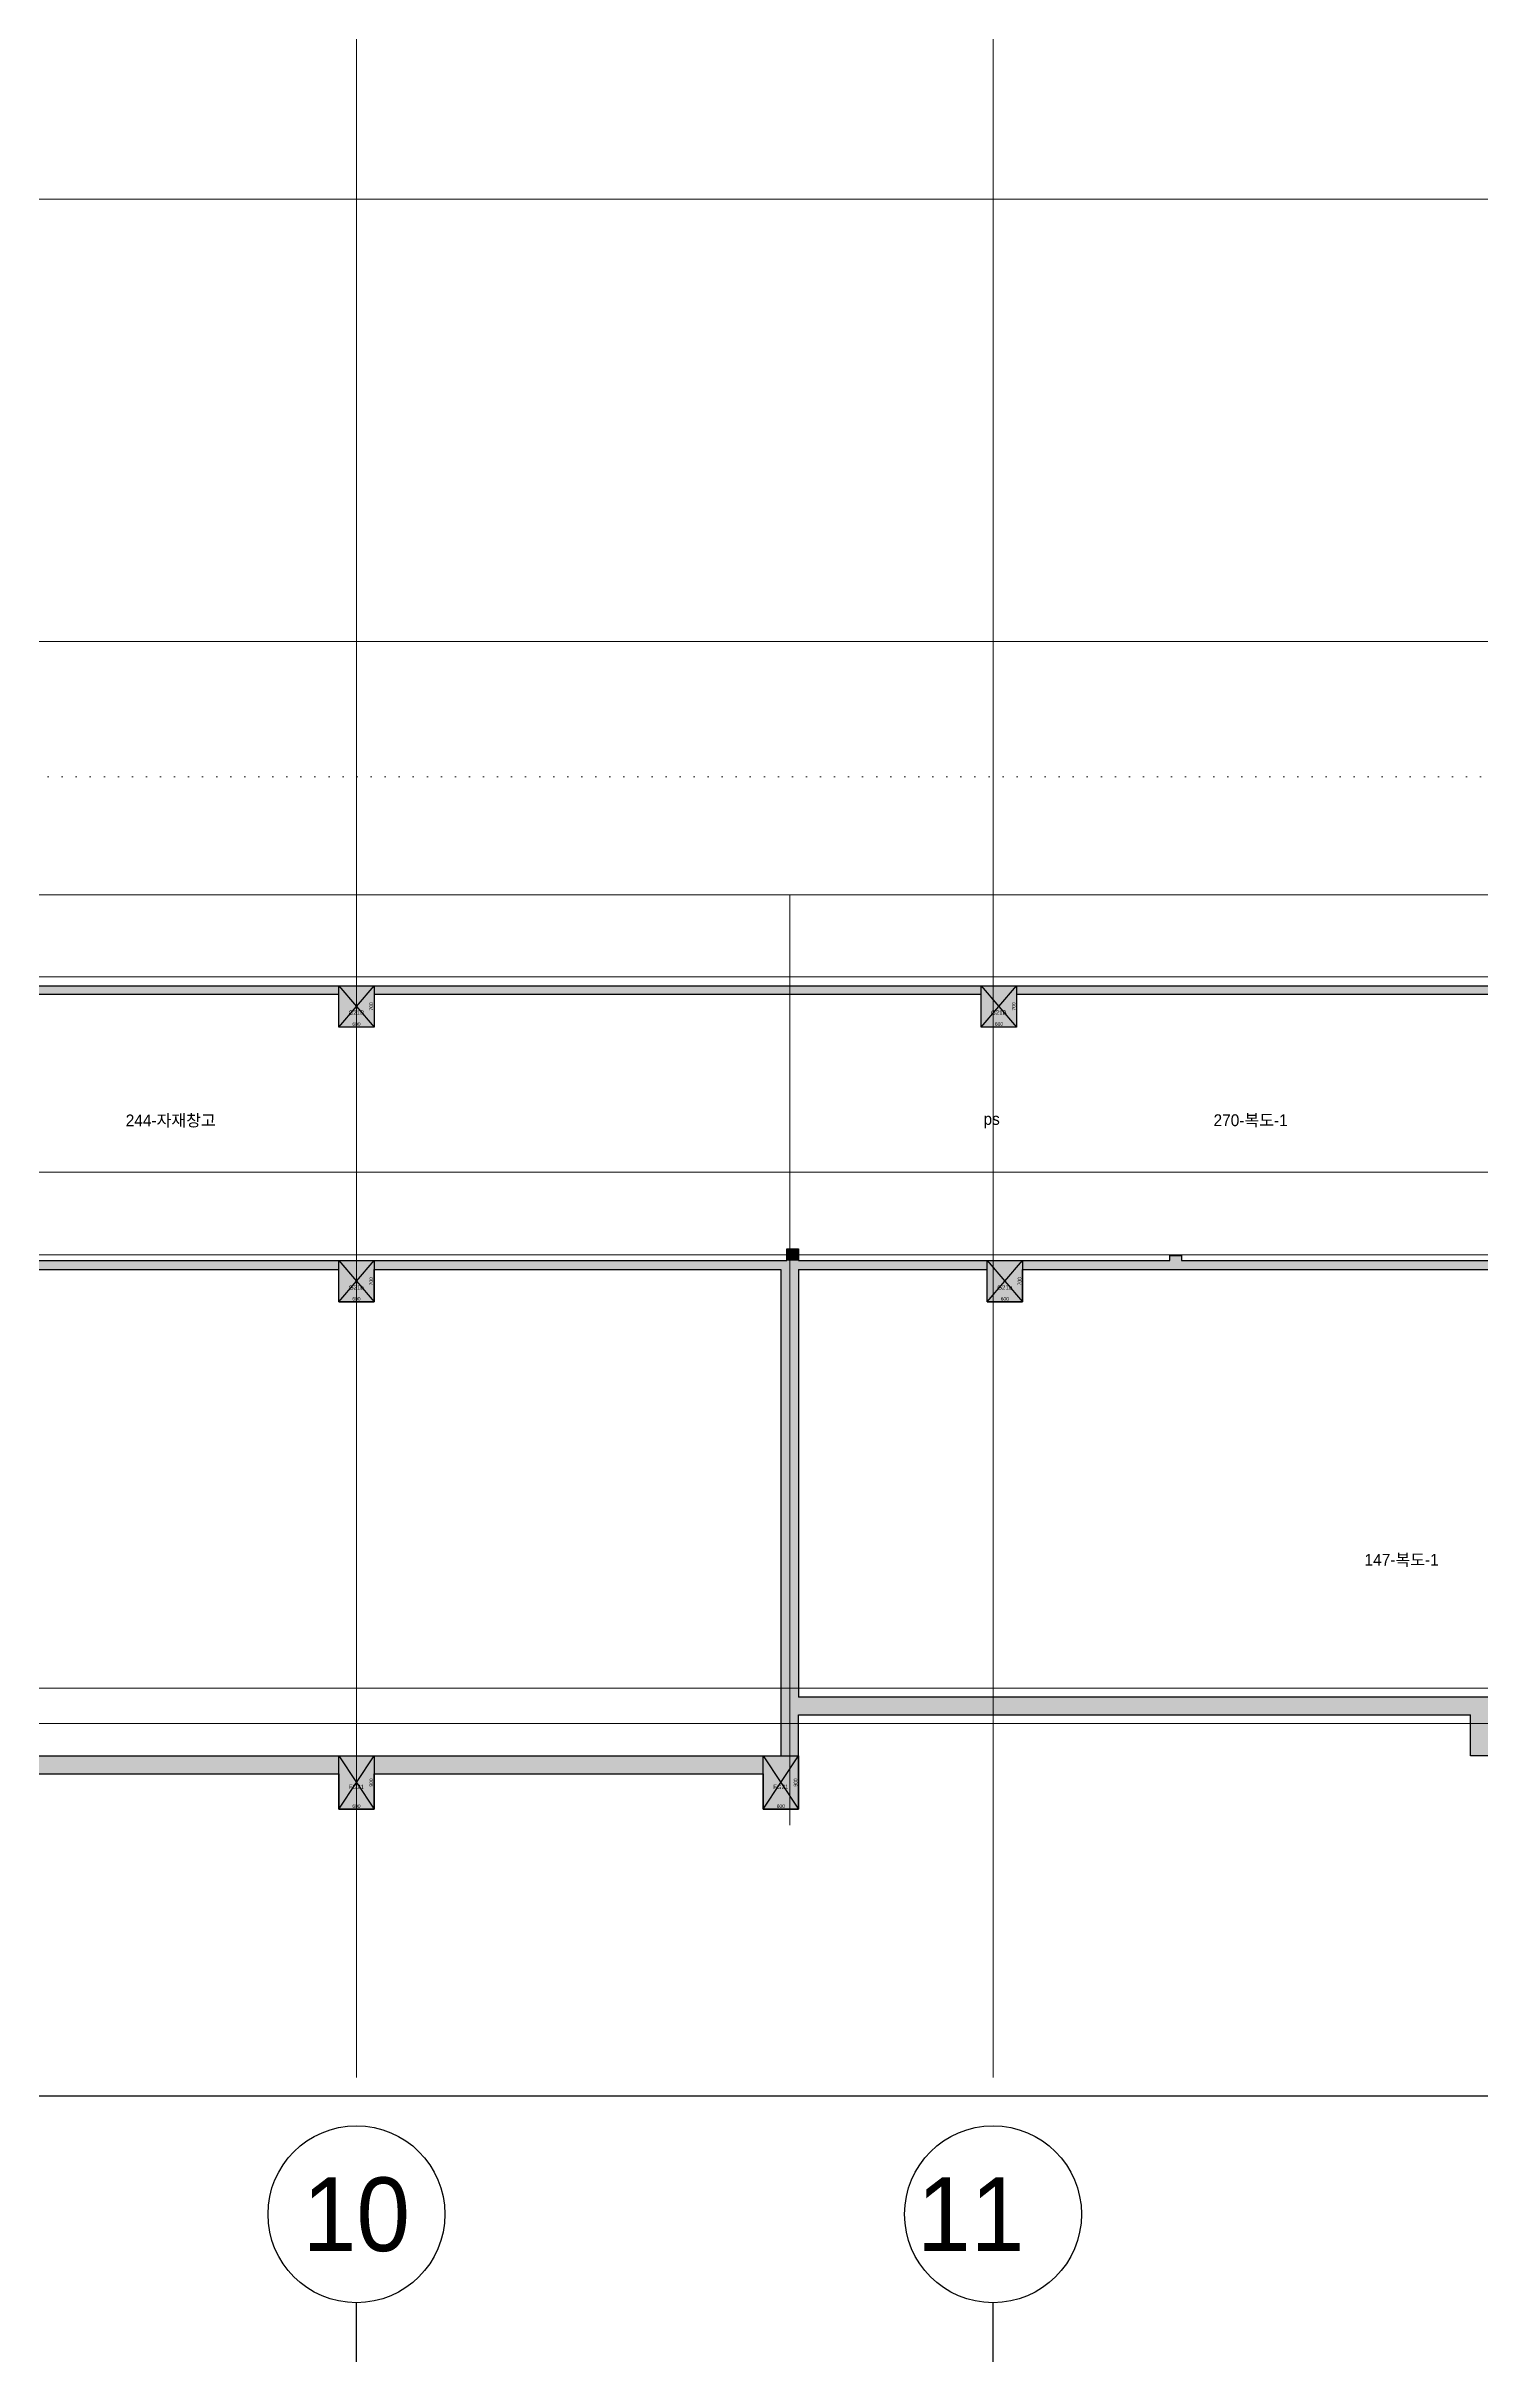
# Model space of a CAD drawing. Header units: millimetres. Extents: x 0 to 841000, y -242618 to -87908.
# Drawn here: x 122034 to 146369, y -166658 to -127398 of the extents above; entities that cross this region are included whole.
import ezdxf
from ezdxf.enums import TextEntityAlignment as Align

# ---------------------------------------------------------------- set-up
doc = ezdxf.new("R2010")
doc.units = ezdxf.units.MM
doc.header["$LTSCALE"] = 250
doc.linetypes.add('DOT', pattern=[6.35, 0, -6.35])
doc.layers.get('Defpoints').update_dxf_attribs({"color": 151})
doc.layers.add('A-CON', color=2, linetype='Continuous')
doc.layers.add('구조SOLID', color=253, linetype='Continuous')
doc.layers.add('A-SYM-BUB', color=7, linetype='Continuous', lineweight=25)
doc.layers.add('CEN', color=1, linetype='Continuous', lineweight=9)
doc.layers.add('AS-HIDLINE', color=205, linetype='Continuous', plot=False)
doc.layers.add('NO-TEXT', color=150, linetype='Continuous', plot=False)
doc.styles.add('Gdim', font='Dotum.ttf')
doc.styles.add('Gtx', font='Dotum.ttf')
doc.dimstyles.new('G-Xdim', dxfattribs={"dimscale": 30, "dimtxt": 2, "dimasz": 1, "dimexe": 1.2, "dimexo": 1.2, "dimgap": 0, "dimtad": 1, "dimdec": 1, "dimdsep": 46, "dimlunit": 6, "dimtxsty": 'Gdim', "dimcen": 1, "dimse1": 1, "dimse2": 1, "dimsd1": 1, "dimsd2": 1, "dimclrd": 1, "dimclre": 1, "dimclrt": 256, "dimadec": 0, "dimazin": 0, "dimtfac": 1, "dimtdec": 1, "dimtix": 1, "dimtmove": 2, "dimatfit": 1, "dimfxl": 2, "dimtolj": 1, "dimlwd": -1, "dimlwe": -1, "dimarcsym": 0})

# ---------------------------------------------------------------- blocks, each defined once
blk = doc.blocks.new('*D319')
at = {"layer": 'Defpoints', "color": 0, "linetype": 'Continuous', "transparency": 16777216}
for p in [(-550, -900), (50, -880), (50, -900)]:
    blk.add_point(p, dxfattribs=at)
at = {"layer": 'AS-HIDLINE', "linetype": 'Continuous', "transparency": 16777216, "insert": (-250, -850), "char_height": 60, "attachment_point": 5, "style": 'Gdim'}
blk.add_mtext('\\A1;600', dxfattribs=at)
blk = doc.blocks.new('*D320')
at = {"layer": 'Defpoints', "color": 0, "linetype": 'Continuous', "transparency": 16777216}
for p in [(50, 0), (30, 0), (50, -900)]:
    blk.add_point(p, dxfattribs=at)
at = {"layer": 'AS-HIDLINE', "linetype": 'Continuous', "transparency": 16777216, "insert": (0, -450), "char_height": 60, "attachment_point": 5, "rotation": 90, "style": 'Gdim'}
blk.add_mtext('\\A1;900', dxfattribs=at)
blk = doc.blocks.new('*D357')
at = {"layer": 'Defpoints', "color": 0, "linetype": 'Continuous', "transparency": 16777216}
for p in [(-550, -900), (50, -880), (50, -900)]:
    blk.add_point(p, dxfattribs=at)
at = {"layer": 'AS-HIDLINE', "linetype": 'Continuous', "transparency": 16777216, "insert": (-250, -850), "char_height": 60, "attachment_point": 5, "style": 'Gdim'}
blk.add_mtext('\\A1;600', dxfattribs=at)
blk = doc.blocks.new('*D358')
at = {"layer": 'Defpoints', "color": 0, "linetype": 'Continuous', "transparency": 16777216}
for p in [(50, 0), (30, 0), (50, -900)]:
    blk.add_point(p, dxfattribs=at)
at = {"layer": 'AS-HIDLINE', "linetype": 'Continuous', "transparency": 16777216, "insert": (0, -450), "char_height": 60, "attachment_point": 5, "rotation": 90, "style": 'Gdim'}
blk.add_mtext('\\A1;900', dxfattribs=at)
blk = doc.blocks.new('*D307')
at = {"layer": 'Defpoints', "color": 0, "linetype": 'Continuous', "transparency": 16777216}
for p in [(-470, -700), (130, -680), (130, -700)]:
    blk.add_point(p, dxfattribs=at)
at = {"layer": 'AS-HIDLINE', "linetype": 'Continuous', "transparency": 16777216, "insert": (-170, -650), "char_height": 60, "attachment_point": 5, "style": 'Gdim'}
blk.add_mtext('\\A1;600', dxfattribs=at)
blk = doc.blocks.new('*D308')
at = {"layer": 'Defpoints', "color": 0, "linetype": 'Continuous', "transparency": 16777216}
for p in [(130, 0), (110, 0), (130, -700)]:
    blk.add_point(p, dxfattribs=at)
at = {"layer": 'AS-HIDLINE', "linetype": 'Continuous', "transparency": 16777216, "insert": (80, -350), "char_height": 60, "attachment_point": 5, "rotation": 90, "style": 'Gdim'}
blk.add_mtext('\\A1;700', dxfattribs=at)
blk = doc.blocks.new('*D309')
at = {"layer": 'Defpoints', "color": 0, "linetype": 'Continuous', "transparency": 16777216}
for p in [(-470, -700), (130, -680), (130, -700)]:
    blk.add_point(p, dxfattribs=at)
at = {"layer": 'AS-HIDLINE', "linetype": 'Continuous', "transparency": 16777216, "insert": (-170, -650), "char_height": 60, "attachment_point": 5, "style": 'Gdim'}
blk.add_mtext('\\A1;600', dxfattribs=at)
blk = doc.blocks.new('*D310')
at = {"layer": 'Defpoints', "color": 0, "linetype": 'Continuous', "transparency": 16777216}
for p in [(130, 0), (110, 0), (130, -700)]:
    blk.add_point(p, dxfattribs=at)
at = {"layer": 'AS-HIDLINE', "linetype": 'Continuous', "transparency": 16777216, "insert": (80, -350), "char_height": 60, "attachment_point": 5, "rotation": 90, "style": 'Gdim'}
blk.add_mtext('\\A1;700', dxfattribs=at)
blk = doc.blocks.new('*D339')
at = {"layer": 'Defpoints', "color": 0, "linetype": 'Continuous', "transparency": 16777216}
for p in [(-470, -700), (130, -680), (130, -700)]:
    blk.add_point(p, dxfattribs=at)
at = {"layer": 'AS-HIDLINE', "linetype": 'Continuous', "transparency": 16777216, "insert": (-170, -650), "char_height": 60, "attachment_point": 5, "style": 'Gdim'}
blk.add_mtext('\\A1;600', dxfattribs=at)
blk = doc.blocks.new('*D340')
at = {"layer": 'Defpoints', "color": 0, "linetype": 'Continuous', "transparency": 16777216}
for p in [(130, 0), (110, 0), (130, -700)]:
    blk.add_point(p, dxfattribs=at)
at = {"layer": 'AS-HIDLINE', "linetype": 'Continuous', "transparency": 16777216, "insert": (80, -350), "char_height": 60, "attachment_point": 5, "rotation": 90, "style": 'Gdim'}
blk.add_mtext('\\A1;700', dxfattribs=at)
blk = doc.blocks.new('*D341')
at = {"layer": 'Defpoints', "color": 0, "linetype": 'Continuous', "transparency": 16777216}
for p in [(-470, -700), (130, -680), (130, -700)]:
    blk.add_point(p, dxfattribs=at)
at = {"layer": 'AS-HIDLINE', "linetype": 'Continuous', "transparency": 16777216, "insert": (-170, -650), "char_height": 60, "attachment_point": 5, "style": 'Gdim'}
blk.add_mtext('\\A1;600', dxfattribs=at)
blk = doc.blocks.new('*D342')
at = {"layer": 'Defpoints', "color": 0, "linetype": 'Continuous', "transparency": 16777216}
for p in [(130, 0), (110, 0), (130, -700)]:
    blk.add_point(p, dxfattribs=at)
at = {"layer": 'AS-HIDLINE', "linetype": 'Continuous', "transparency": 16777216, "insert": (80, -350), "char_height": 60, "attachment_point": 5, "rotation": 90, "style": 'Gdim'}
blk.add_mtext('\\A1;700', dxfattribs=at)
blk = doc.blocks.new('*U102')
at = {"layer": 'AS-HIDLINE', "linetype": 'Continuous'}
for p, q in [((-550, -900), (50, 0)), ((-550, 0), (50, -900))]:
    blk.add_line(p, q, dxfattribs=at)
blk.add_lwpolyline([(-550, -900), (-550, 0), (50, 0), (50, -900)], close=True, dxfattribs=at)
dim = blk.add_linear_dim(base=(30.13, 0), p1=(50, -900), p2=(50, 0), angle=90, dimstyle='G-Xdim', override={"dimtxsty": 'Gdim'}, dxfattribs=at)
dim.commit()
dim.dimension.update_dxf_attribs({"geometry": '*D320', "text_midpoint": (0.09, -450)})
dim = blk.add_linear_dim(base=(50, -880.06), p1=(-550, -900), p2=(50, -900), dimstyle='G-Xdim', override={"dimtxsty": 'Gdim'}, dxfattribs=at)
dim.commit()
dim.dimension.update_dxf_attribs({"geometry": '*D319', "text_midpoint": (-250, -850.02)})
blk = doc.blocks.new('*U121')
at = {"layer": 'AS-HIDLINE', "linetype": 'Continuous'}
for p, q in [((-550, -900), (50, 0)), ((-550, 0), (50, -900))]:
    blk.add_line(p, q, dxfattribs=at)
blk.add_lwpolyline([(-550, -900), (-550, 0), (50, 0), (50, -900)], close=True, dxfattribs=at)
dim = blk.add_linear_dim(base=(30.13, 0), p1=(50, -900), p2=(50, 0), angle=90, dimstyle='G-Xdim', override={"dimtxsty": 'Gdim'}, dxfattribs=at)
dim.commit()
dim.dimension.update_dxf_attribs({"geometry": '*D358', "text_midpoint": (0.09, -450)})
dim = blk.add_linear_dim(base=(50, -880.06), p1=(-550, -900), p2=(50, -900), dimstyle='G-Xdim', override={"dimtxsty": 'Gdim'}, dxfattribs=at)
dim.commit()
dim.dimension.update_dxf_attribs({"geometry": '*D357', "text_midpoint": (-250, -850.02)})
blk = doc.blocks.new('*U96')
at = {"layer": 'AS-HIDLINE', "linetype": 'Continuous'}
for p, q in [((-470.09, -700), (129.91, 0)), ((-470.09, 0), (129.91, -700))]:
    blk.add_line(p, q, dxfattribs=at)
blk.add_lwpolyline([(-470.09, -700), (-470.09, 0), (129.91, 0), (129.91, -700)], close=True, dxfattribs=at)
dim = blk.add_linear_dim(base=(110.04, 0), p1=(129.91, -700), p2=(129.91, 0), angle=90, dimstyle='G-Xdim', override={"dimtxsty": 'Gdim'}, dxfattribs=at)
dim.commit()
dim.dimension.update_dxf_attribs({"geometry": '*D308', "text_midpoint": (79.99, -350)})
dim = blk.add_linear_dim(base=(129.91, -680.06), p1=(-470.09, -700), p2=(129.91, -700), dimstyle='G-Xdim', override={"dimtxsty": 'Gdim'}, dxfattribs=at)
dim.commit()
dim.dimension.update_dxf_attribs({"geometry": '*D307', "text_midpoint": (-170.09, -650.02)})
blk = doc.blocks.new('*U97')
at = {"layer": 'AS-HIDLINE', "linetype": 'Continuous'}
for p, q in [((-470.09, -700), (129.91, 0)), ((-470.09, 0), (129.91, -700))]:
    blk.add_line(p, q, dxfattribs=at)
blk.add_lwpolyline([(-470.09, -700), (-470.09, 0), (129.91, 0), (129.91, -700)], close=True, dxfattribs=at)
dim = blk.add_linear_dim(base=(110.04, 0), p1=(129.91, -700), p2=(129.91, 0), angle=90, dimstyle='G-Xdim', override={"dimtxsty": 'Gdim'}, dxfattribs=at)
dim.commit()
dim.dimension.update_dxf_attribs({"geometry": '*D310', "text_midpoint": (79.99, -350)})
dim = blk.add_linear_dim(base=(129.91, -680.06), p1=(-470.09, -700), p2=(129.91, -700), dimstyle='G-Xdim', override={"dimtxsty": 'Gdim'}, dxfattribs=at)
dim.commit()
dim.dimension.update_dxf_attribs({"geometry": '*D309', "text_midpoint": (-170.09, -650.02)})
blk = doc.blocks.new('*U112')
at = {"layer": 'AS-HIDLINE', "linetype": 'Continuous'}
for p, q in [((-470.09, -700), (129.91, 0)), ((-470.09, 0), (129.91, -700))]:
    blk.add_line(p, q, dxfattribs=at)
blk.add_lwpolyline([(-470.09, -700), (-470.09, 0), (129.91, 0), (129.91, -700)], close=True, dxfattribs=at)
dim = blk.add_linear_dim(base=(110.04, 0), p1=(129.91, -700), p2=(129.91, 0), angle=90, dimstyle='G-Xdim', override={"dimtxsty": 'Gdim'}, dxfattribs=at)
dim.commit()
dim.dimension.update_dxf_attribs({"geometry": '*D340', "text_midpoint": (79.99, -350)})
dim = blk.add_linear_dim(base=(129.91, -680.06), p1=(-470.09, -700), p2=(129.91, -700), dimstyle='G-Xdim', override={"dimtxsty": 'Gdim'}, dxfattribs=at)
dim.commit()
dim.dimension.update_dxf_attribs({"geometry": '*D339', "text_midpoint": (-170.09, -650.02)})
blk = doc.blocks.new('*U113')
at = {"layer": 'AS-HIDLINE', "linetype": 'Continuous'}
for p, q in [((-470.09, -700), (129.91, 0)), ((-470.09, 0), (129.91, -700))]:
    blk.add_line(p, q, dxfattribs=at)
blk.add_lwpolyline([(-470.09, -700), (-470.09, 0), (129.91, 0), (129.91, -700)], close=True, dxfattribs=at)
dim = blk.add_linear_dim(base=(110.04, 0), p1=(129.91, -700), p2=(129.91, 0), angle=90, dimstyle='G-Xdim', override={"dimtxsty": 'Gdim'}, dxfattribs=at)
dim.commit()
dim.dimension.update_dxf_attribs({"geometry": '*D342', "text_midpoint": (79.99, -350)})
dim = blk.add_linear_dim(base=(129.91, -680.06), p1=(-470.09, -700), p2=(129.91, -700), dimstyle='G-Xdim', override={"dimtxsty": 'Gdim'}, dxfattribs=at)
dim.commit()
dim.dimension.update_dxf_attribs({"geometry": '*D341', "text_midpoint": (-170.09, -650.02)})

msp = doc.modelspace()

# ---------------------------------------------------------------- hatches: boundary and pattern name
at = {"layer": '구조SOLID'}
h = msp.add_hatch(color=256, dxfattribs=at)
h.dxf.hatch_style = 1
h.paths.add_polyline_path([(138495.252, -143478.133), (148695.252, -143478.133), (148695.252, -143728.135), (149095.252, -143728.135), (149095.252, -142138.135), (155168.368, -142138.135), (155168.368, -142388.135), (155568.368, -142388.135), (155568.368, -139938.135), (155368.368, -139938.135), (155368.368, -141038.135), (155168.368, -141068.135), (155168.368, -141188.135), (155198.368, -141188.135), (155198.368, -141173.135), (155213.368, -141173.135), (155213.368, -141188.135), (155368.368, -141188.135), (155368.368, -141988.135), (148895.252, -141988.135), (148895.252, -141188.133), (149050.252, -141188.133), (149050.252, -141173.133), (149065.252, -141173.133), (149065.252, -141188.133), (149095.252, -141188.133), (149095.252, -141068.133), (148895.252, -141038.133), (148895.252, -139938.133), (148695.252, -139938.133), (148695.252, -142588.133), (148495.252, -142618.133), (148495.252, -142738.133), (148525.252, -142738.133), (148525.252, -142723.133), (148540.252, -142723.133), (148540.252, -142738.133), (148695.252, -142738.133), (148695.252, -143328.133), (116795.252, -143328.133), (116795.252, -143478.133), (126995.252, -143478.133), (126995.252, -144028.133), (127595.252, -144028.133), (127595.252, -143478.133), (137895.252, -143478.133), (137895.252, -144028.133), (138495.252, -144028.133)])
h = msp.add_hatch(color=256, dxfattribs=at)
h.dxf.hatch_style = 1
h.paths.add_polyline_path([(96395.252, -156688.133), (104195.252, -156688.133), (104195.252, -157888.133), (107195.252, -157888.133), (107195.252, -156688.133), (114995.252, -156688.133), (114995.252, -157888.133), (117995.252, -157888.133), (117995.252, -156688.133), (126995.252, -156688.133), (126995.252, -157288.133), (127595.252, -157288.133), (127595.252, -156688.133), (134195.253, -156688.133), (134195.253, -157288.133), (134795.253, -157288.133), (134795.253, -155688.133), (146195.252, -155688.133), (146195.252, -156388.133), (147695.252, -156388.133), (147695.252, -155688.133), (151270.252, -155688.133), (151270.252, -156888.133), (154270.252, -156888.133), (154270.252, -155688.133), (155418.368, -155688.135), (155418.368, -155988.135), (155818.368, -155988.133), (155818.368, -155288.135), (155668.368, -155288.135), (155668.368, -155388.133), (134795.252, -155388.133), (134795.252, -148138.133), (137995.252, -148138.133), (137995.252, -148688.133), (138595.252, -148688.133), (138595.252, -148138.135), (148595.252, -148138.135), (148595.252, -148688.133), (149195.252, -148688.133), (149195.252, -148138.135), (152695.252, -148138.135), (152695.252, -148688.133), (153295.252, -148688.133), (153295.252, -148138.135), (155268.368, -148138.135), (155268.368, -148688.135), (155568.368, -148688.135), (155568.368, -147988.135), (141295.252, -147988.135), (141295.252, -147903.133), (141095.252, -147903.133), (141095.252, -147988.133), (112795.252, -147988.133), (112795.252, -147788.133), (112595.252, -147788.133), (112595.252, -147988.133), (109595.252, -147988.133), (109595.252, -147788.133), (109395.252, -147788.133), (109395.252, -147988.133), (79095.252, -147988.133), (79095.252, -147916.133), (78895.252, -147916.133), (78895.252, -147988.133), (77495.252, -147988.133), (77495.252, -147888.133), (77295.252, -147888.133), (77295.252, -148588.133), (74095.252, -148588.133), (74095.252, -148088.133), (74250.252, -148088.133), (74250.252, -148073.133), (74295.252, -147968.133), (74095.252, -147938.133), (74095.252, -146538.133), (73895.252, -146538.133), (73895.252, -152088.133), (74145.252, -152088.133), (74145.252, -149288.133), (74495.252, -149288.133), (74495.252, -148738.133), (76845.252, -148738.133), (76845.252, -152823.133), (77045.252, -152823.133), (77045.252, -149288.133), (77145.252, -149288.133), (77145.252, -148738.133), (79745.252, -148738.133), (79745.252, -149288.133), (80445.252, -149288.133), (80445.252, -148138.133), (83795.252, -148138.133), (83795.252, -148688.133), (84395.252, -148688.133), (84395.252, -148138.133), (90895.252, -148138.133), (90895.252, -148888.133), (91195.252, -148888.133), (91195.252, -155388.133), (77045.252, -155388.133), (77045.252, -155268.133), (76845.252, -155268.133), (76845.252, -155388.133), (74895.252, -155388.133), (74895.252, -155513.133), (74595.252, -155513.133), (74595.252, -155688.133), (74295.252, -155688.133), (74295.252, -155863.133), (73995.252, -155863.133), (73995.252, -156288.133), (73545.252, -156288.133), (73545.252, -157288.133), (75045.252, -157288.133), (75045.252, -156288.133), (74195.252, -156288.133), (74195.252, -156095.122), (74892.947, -155688.133), (76845.252, -155688.133), (76845.252, -155988.111), (77245.252, -155988.111), (77245.252, -155688.133), (79345.252, -155688.133), (79345.252, -156388.133), (80845.252, -156388.133), (80845.252, -155688.133), (82595.252, -155688.133), (82595.252, -156688.133), (85595.252, -156688.133), (85595.252, -155688.133), (91195.252, -155688.133), (91195.252, -156388.133), (90595.252, -156388.133), (90595.252, -157088.133), (92095.252, -157088.133), (92095.252, -156688.133), (93395.252, -156688.133), (93395.252, -157888.133), (96395.252, -157888.133)])
h.paths.add_polyline_path([(91495.252, -156388.133), (91495.252, -155713.133), (94487.771, -155713.133), (100245.252, -156288.881), (100245.252, -156388.133)], flags=16)
h.paths.add_polyline_path([(94495.252, -155563.133), (91495.252, -155563.133), (91495.252, -148138.133), (94595.252, -148138.133), (94595.252, -148688.133), (95195.252, -148688.133), (95195.252, -148138.133), (105395.252, -148138.133), (105395.252, -148688.133), (105995.252, -148688.133), (105995.252, -148138.133), (116195.252, -148138.133), (116195.252, -148688.133), (116795.252, -148688.133), (116795.252, -148138.133), (126995.252, -148138.133), (126995.252, -148688.133), (127595.252, -148688.133), (127595.252, -148138.133), (134495.252, -148138.133), (134495.252, -156388.133), (101245.252, -156388.133), (101245.252, -156238.133)], flags=16)
h.paths.add_polyline_path([(79745.252, -148588.133), (77495.252, -148588.133), (77495.252, -148138.133), (79745.252, -148138.133)], flags=16)
h = msp.add_hatch(color=256, dxfattribs=at)
h.dxf.hatch_style = 1
h.paths.add_polyline_path([(134595.252, -147788.133), (134595.252, -147988.133), (134795.252, -147988.133), (134795.252, -147788.133)])

# ---------------------------------------------------------------- linework, layer by layer
msp.add_line((182250, -162158.412), (8250, -162158.412))
at = {"layer": 'A-CON'}
for p, q in [((112795.252, -147988.133), (134595.252, -147988.133)), ((134595.252, -147988.133), (134595.252, -147788.133)), ((134595.252, -147788.133), (134795.252, -147788.133)), ((134795.252, -147788.133), (134795.252, -147988.133)), ((134795.252, -147988.133), (141095.252, -147988.133)), ((141095.252, -147988.133), (141095.252, -147903.133)), ((141095.252, -147903.133), (141295.252, -147903.133)), ((141295.252, -147903.133), (141295.252, -147988.135)), ((141295.252, -147988.135), (155568.368, -147988.135)), ((116795.252, -148138.133), (126995.252, -148138.133)), ((126995.252, -148688.133), (126995.252, -148138.133)), ((127595.252, -148138.133), (134495.252, -148138.133)), ((127595.252, -148688.133), (127595.252, -148138.133)), ((134495.252, -148138.133), (134495.252, -156388.133)), ((134795.252, -148138.133), (134795.252, -155388.133)), ((134795.252, -148138.133), (137995.252, -148138.133)), ((137995.252, -148688.133), (137995.252, -148138.133)), ((138595.252, -148138.135), (148595.252, -148138.135)), ((138595.252, -148688.133), (138595.252, -148138.135)), ((126995.252, -148688.133), (127595.252, -148688.133)), ((137995.252, -148688.133), (138595.252, -148688.133)), ((155668.368, -155388.133), (134795.252, -155388.133)), ((134795.253, -155688.133), (146195.252, -155688.133)), ((134795.253, -157288.133), (134795.253, -155688.133)), ((146195.252, -156388.133, 0), (146195.252, -155688.133, 0)), ((101245.252, -156388.133), (134495.252, -156388.133)), ((147695.252, -156388.133, 0), (146195.252, -156388.133, 0)), ((117995.252, -156688.133), (126995.252, -156688.133)), ((126995.252, -156688.133), (126995.252, -157288.133)), ((127595.252, -156688.133), (134195.253, -156688.133)), ((127595.252, -157288.133), (127595.252, -156688.133)), ((134195.253, -156688.133), (134195.253, -157288.133)), ((126995.252, -157288.133), (127595.252, -157288.133)), ((134195.253, -157288.133), (134795.253, -157288.133))]:
    msp.add_line(p, q, dxfattribs=at)
at = {"layer": 'A-CON', "elevation": 0}
for points in [[(79295.252, -143328.133), (148695.252, -143328.133), (148695.252, -142738.133), (148540.252, -142738.133), (148540.252, -142723.133), (148525.252, -142723.133), (148525.252, -142738.133), (148495.252, -142738.133), (148495.252, -142618.133), (148695.252, -142588.133), (148695.252, -139938.133), (148895.252, -139938.133), (148895.252, -141038.133), (149095.252, -141068.133), (149095.252, -141188.133), (149065.252, -141188.133), (149065.252, -141173.133), (149050.252, -141173.133), (149050.252, -141188.133), (148895.252, -141188.133), (148895.252, -141988.135), (155368.368, -141988.135)], [(148695.252, -143478.133), (138495.252, -143478.133), (138495.252, -144028.133), (137895.252, -144028.133), (137895.252, -143478.133), (127595.252, -143478.133), (127595.252, -144028.133), (126995.252, -144028.133), (126995.252, -143478.133), (116795.252, -143478.133)]]:
    msp.add_lwpolyline(points, dxfattribs=at)
at = {"layer": 'A-SYM-BUB', "color": 7}
for points in [[(127295.252, -166658.412), (127295.252, -165658.412, -1), (127295.252, -162658.412, -1), (127295.252, -165658.412, 0)], [(138095.252, -166658.412), (138095.252, -165658.412, -1), (138095.252, -162658.412, -1), (138095.252, -165658.412, 0)]]:
    msp.add_lwpolyline(points, format="xyb", dxfattribs=at)
at = {"layer": 'CEN'}
for p, q in [((127295.252, -103912.586), (127295.252, -161838.133)), ((138095.252, -103912.586), (138095.252, -161838.133)), ((67656.658, -129988.133, 0), (170632.413, -129988.133, 0)), ((67656.658, -137488.133, 0), (170632.413, -137488.133, 0)), ((134645.252, -157559.164, 0), (134645.252, -141788.133, 0)), ((78054.052, -143178.133), (149455.737, -143178.133)), ((67656.658, -146488.133, 0), (170632.413, -146488.133, 0)), ((19867.587, -155238.133), (170632.413, -155238.133, 0)), ((19867.587, -155838.133), (170632.413, -155838.133))]:
    msp.add_line(p, q, dxfattribs=at)
at = {"layer": 'CEN', "color": 11, "linetype": 'DOT', "ltscale": 0.15}
msp.add_line((19867.587, -139788.133), (170632.413, -139788.133), dxfattribs=at)
at = {"layer": 'CEN', "elevation": 0}
for points in [[(170632.413, -141788.133), (19867.587, -141788.133)], [(170632.413, -147888.133), (19867.587, -147888.133)]]:
    msp.add_lwpolyline(points, dxfattribs=at)

# ---------------------------------------------------------------- block references
at = {"layer": 'AS-HIDLINE', "linetype": 'Continuous'}
for name, p in [('*U112', (127465.346, -143328.133, 0)), ('*U113', (138365.346, -143328.133, 0)), ('*U96', (127465.346, -147988.133)), ('*U97', (138465.346, -147988.133)), ('*U102', (127545.252, -156388.133)), ('*U121', (134745.253, -156388.133))]:
    msp.add_blockref(name, p, dxfattribs=at)

# ---------------------------------------------------------------- texts
at = {"layer": 'A-SYM-BUB', "color": 3, "style": 'Gdim'}
for s, p in [('10', (127295.252, -164158.412)), ('11', (137716.894, -164158.412))]:
    msp.add_text(s, height=1250, dxfattribs=at).set_placement(p, align=Align.MIDDLE)
at = {"layer": 'AS-HIDLINE', "linetype": 'Continuous', "style": 'Gtx'}
for s, p in [('G21B', (127293.826, -143783.315, 0)), ('G21B', (138193.826, -143783.315, 0)), ('G21b', (127293.826, -148443.315)), ('G21b', (138293.826, -148443.315)), ('FG21', (127293.826, -156911.305)), ('FG21', (134493.827, -156911.305))]:
    msp.add_text(s, height=75, dxfattribs=at).set_placement(p, align=Align.MIDDLE_CENTER)
at = {"layer": 'NO-TEXT', "style": 'Gdim'}
for s, p in [('244-자재창고', (124144.976, -145608.503)), ('ps', (138071.803, -145616.418)), ('270-복도-1', (142465.507, -145608.503)), ('147-복도-1', (145027.215, -153061.814))]:
    msp.add_text(s, height=200, dxfattribs=at).set_placement(p, align=Align.MIDDLE)

doc.saveas('drawing.dxf')
